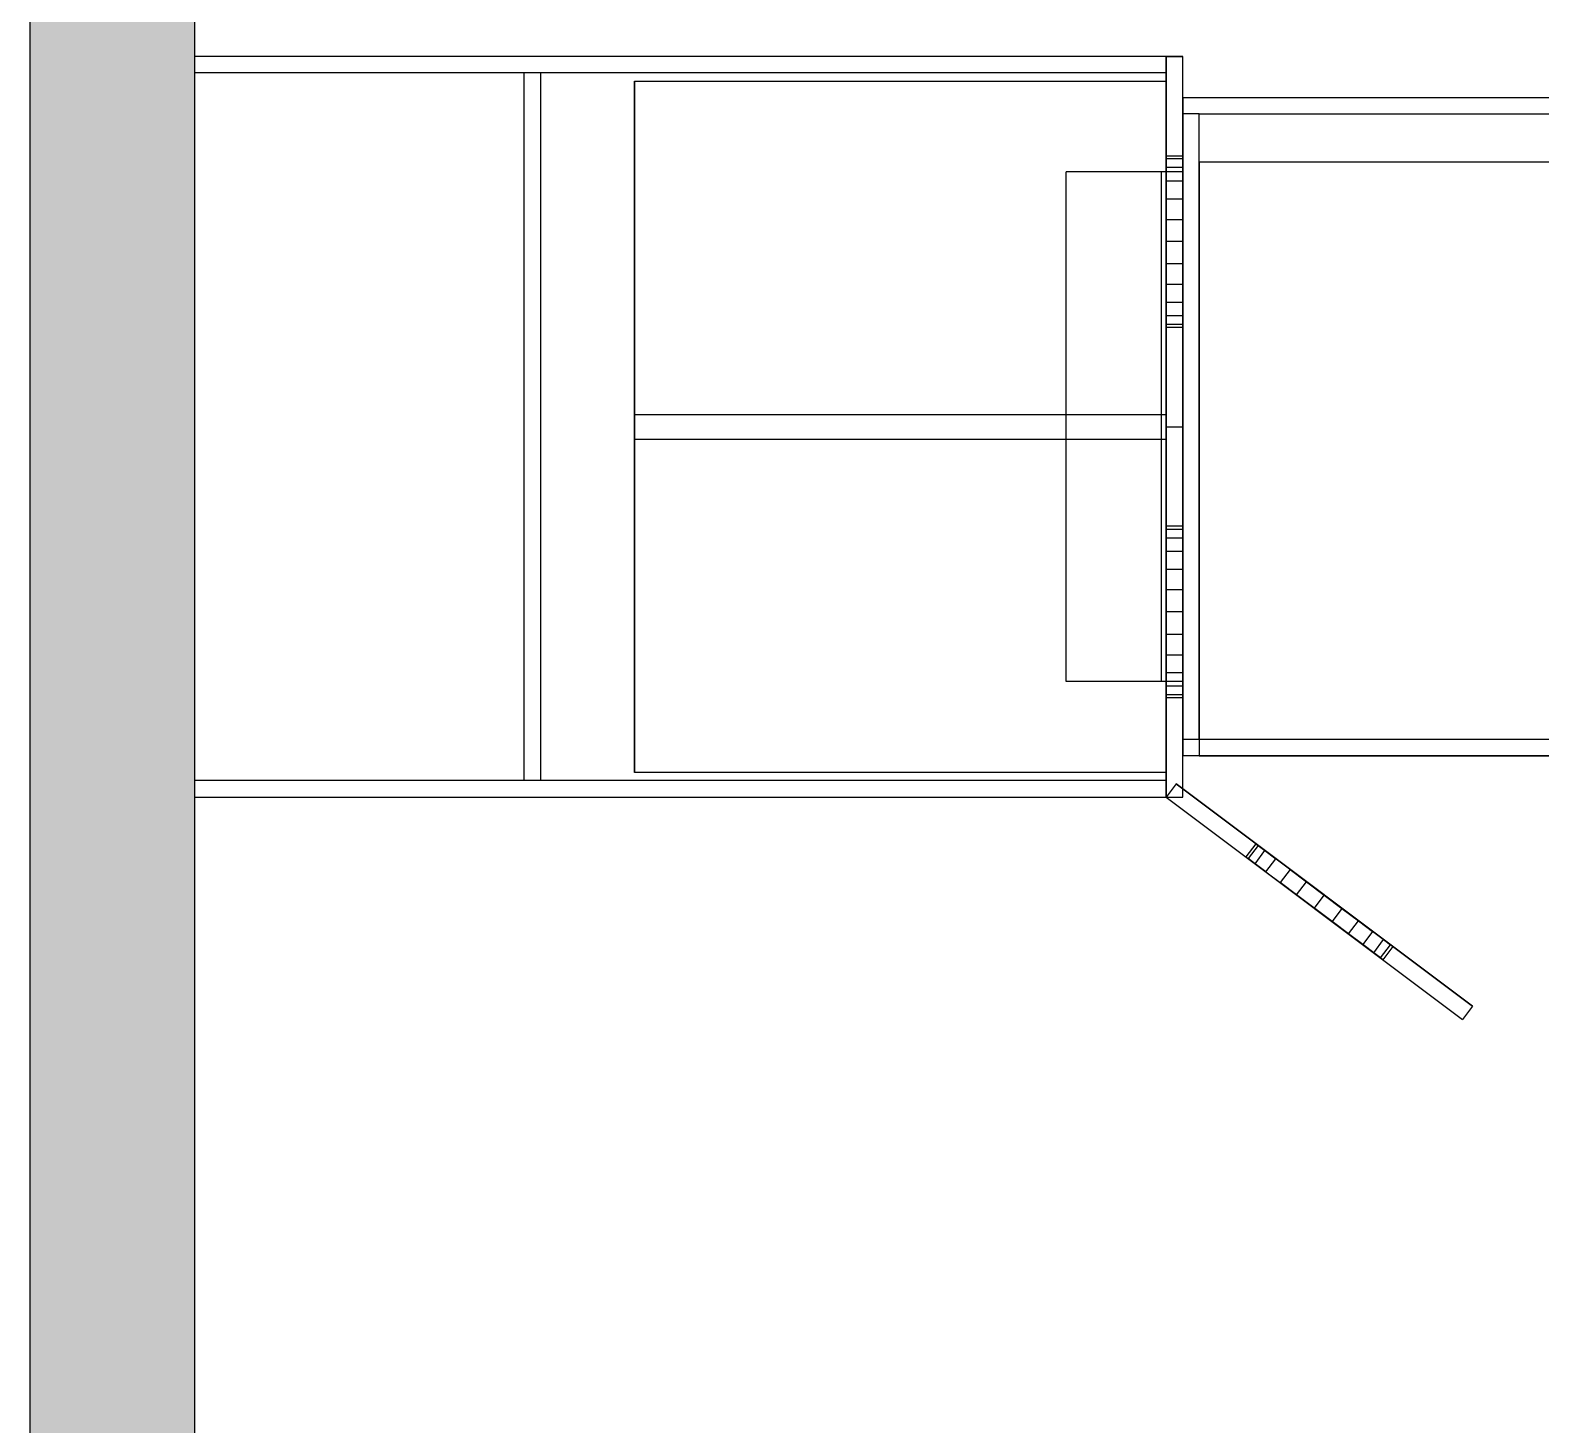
# Model space of a CAD drawing. Header units: inches. Extents: x 0 to 54693, y 0 to 31146.
# Drawn here: x 47653 to 48571, y 13488 to 14335 of the extents above; entities that cross this region are included whole.
import ezdxf

# ---------------------------------------------------------------- set-up
doc = ezdxf.new("R2010")
doc.units = ezdxf.units.IN
doc.header["$MEASUREMENT"] = 0
doc.layers.add('Added', color=3, linetype='Continuous')

msp = doc.modelspace()

# ---------------------------------------------------------------- linework, layer by layer
at = {"layer": 'Added', "linetype": 'Continuous', "lineweight": -2, "ltscale": 0.18}
for p, q in [((47653.23, 9948.32), (47653.23, 15998.33)), ((47753.23, 11123.32), (47753.23, 15998.33)), ((47753.23, 14309.34), (47753.23, 14319.34)), ((48353.23, 14319.34), (47753.23, 14319.34)), ((48343.23, 14319.34), (48343.23, 13869.34)), ((48343.23, 14319.34), (48353.23, 14319.34)), ((48343.23, 13869.34), (48343.23, 14319.34)), ((48343.23, 14319.34), (48343.23, 13869.34)), ((48343.23, 14319.34), (48343.23, 14304.34)), ((48343.23, 13869.34), (48343.23, 14319.34)), ((48353.23, 13869.34), (48353.23, 14319.34)), ((48353.23, 13869.34), (48353.23, 14319.34)), ((48353.23, 13869.34), (48353.23, 14319.34)), ((48343.23, 14309.34), (47753.23, 14309.34)), ((47953.23, 13879.34), (47953.23, 14309.34)), ((47963.23, 14309.34), (47963.23, 13879.34)), ((48020.23, 14304.34), (48020.23, 13884.34)), ((48020.23, 13884.34), (48020.23, 14304.34)), ((48020.23, 14304.34), (48343.23, 14304.34)), ((48020.23, 14304.34), (48343.23, 14304.34)), ((48343.23, 14304.34), (48343.23, 13884.34)), ((48353.23, 14294.34), (48353.23, 13894.34)), ((48353.23, 14284.34), (48353.23, 14294.34)), ((48353.23, 14294.34), (50653.23, 14294.34)), ((48353.23, 13894.34), (48353.23, 14294.34)), ((48363.23, 14284.34), (48353.23, 14284.34)), ((48363.23, 13904.34), (48363.23, 14284.34)), ((48363.23, 14284.34), (50643.23, 14284.34)), ((48343.23, 14257.07), (48343.23, 14258.84)), ((48343.23, 14258.84), (48353.23, 14258.84)), ((48343.23, 14258.84), (48343.23, 14257.07)), ((48353.23, 14258.84), (48353.23, 14257.07)), ((48353.23, 14258.84), (48353.23, 14257.07)), ((48282.47, 13939.53), (48282.47, 14249.16)), ((48353.23, 14249.16), (48282.47, 14249.16)), ((48340.23, 14249.16), (48340.23, 13939.53)), ((48353.23, 14257.07), (48343.23, 14257.07)), ((48343.23, 14257.07), (48343.23, 14251.88)), ((48343.23, 14257.07), (48343.23, 14251.88)), ((48343.23, 14243.61), (48343.23, 14251.88)), ((48343.23, 14251.88), (48343.23, 14243.61)), ((48353.23, 14251.88), (48343.23, 14251.88)), ((48353.23, 14251.88), (48353.23, 14257.07)), ((48353.23, 14251.88), (48353.23, 14257.07)), ((48353.23, 14243.61), (48353.23, 14251.88)), ((48353.23, 14251.88), (48353.23, 14243.61)), ((48363.23, 14255.34), (48363.23, 13894.34)), ((48363.23, 14255.34), (50643.23, 14255.34)), ((48363.23, 14255.34), (50643.23, 14255.34)), ((48363.23, 14255.34), (48363.23, 13894.34)), ((48343.23, 14232.84), (48343.23, 14243.61)), ((48353.23, 14243.61), (48343.23, 14243.61)), ((48343.23, 14243.61), (48343.23, 14232.84)), ((48353.23, 14232.84), (48353.23, 14243.61)), ((48353.23, 14232.84), (48353.23, 14243.61)), ((48343.23, 14220.3), (48343.23, 14232.84)), ((48343.23, 14232.84), (48353.23, 14232.84)), ((48343.23, 14232.84), (48343.23, 14220.3)), ((48353.23, 14232.84), (48353.23, 14220.3)), ((48353.23, 14232.84), (48353.23, 14220.3)), ((48343.23, 14220.3), (48353.23, 14220.3)), ((48343.23, 14220.3), (48343.23, 14193.39)), ((48343.23, 14193.39), (48343.23, 14220.3)), ((48353.23, 14193.39), (48353.23, 14220.3)), ((48353.23, 14193.39), (48353.23, 14220.3)), ((48353.23, 14206.84), (48343.23, 14206.84)), ((48343.23, 14193.39), (48343.23, 14180.84)), ((48343.23, 14193.39), (48343.23, 14180.84)), ((48353.23, 14193.39), (48343.23, 14193.39)), ((48353.23, 14180.84), (48353.23, 14193.39)), ((48353.23, 14180.84), (48353.23, 14193.39)), ((48353.23, 14180.84), (48343.23, 14180.84)), ((48343.23, 14180.84), (48343.23, 14170.08)), ((48343.23, 14170.08), (48343.23, 14180.84)), ((48353.23, 14170.08), (48353.23, 14180.84)), ((48353.23, 14180.84), (48353.23, 14170.08)), ((48343.23, 14161.81), (48343.23, 14170.08)), ((48343.23, 14161.81), (48343.23, 14170.08)), ((48343.23, 14170.08), (48353.23, 14170.08)), ((48353.23, 14170.08), (48353.23, 14161.81)), ((48353.23, 14170.08), (48353.23, 14161.81)), ((48343.23, 14161.81), (48343.23, 14156.62)), ((48343.23, 14161.81), (48343.23, 14156.62)), ((48343.23, 14161.81), (48353.23, 14161.81)), ((48353.23, 14161.81), (48353.23, 14156.62)), ((48353.23, 14156.62), (48353.23, 14161.81)), ((48343.23, 14156.62), (48343.23, 14154.84)), ((48343.23, 14156.62), (48343.23, 14154.84)), ((48343.23, 14156.62), (48353.23, 14156.62)), ((48343.23, 14154.84), (48353.23, 14154.84)), ((48353.23, 14154.84), (48353.23, 14156.62)), ((48353.23, 14156.62), (48353.23, 14154.84)), ((48020.23, 14101.84), (48343.23, 14101.84)), ((48343.23, 14094.34), (48353.23, 14094.34)), ((48020.23, 14086.84), (48343.23, 14086.84)), ((48343.23, 14032.07), (48343.23, 14033.84)), ((48343.23, 14033.84), (48343.23, 14032.07)), ((48353.23, 14033.84), (48343.23, 14033.84)), ((48343.23, 14026.88), (48343.23, 14032.07)), ((48343.23, 14032.07), (48353.23, 14032.07)), ((48343.23, 14026.88), (48343.23, 14032.07)), ((48353.23, 14033.84), (48353.23, 14032.07)), ((48353.23, 14032.07), (48353.23, 14033.84)), ((48353.23, 14032.07), (48353.23, 14026.88)), ((48353.23, 14032.07), (48353.23, 14026.88)), ((48343.23, 14026.88), (48353.23, 14026.88)), ((48343.23, 14026.88), (48343.23, 14018.61)), ((48343.23, 14026.88), (48343.23, 14018.61)), ((48353.23, 14018.61), (48353.23, 14026.88)), ((48353.23, 14026.88), (48353.23, 14018.61)), ((48353.23, 14018.61), (48343.23, 14018.61)), ((48343.23, 14007.84), (48343.23, 14018.61)), ((48343.23, 14007.84), (48343.23, 14018.61)), ((48353.23, 14018.61), (48353.23, 14007.84)), ((48353.23, 14007.84), (48353.23, 14018.61)), ((48343.23, 13995.3), (48343.23, 14007.84)), ((48343.23, 14007.84), (48353.23, 14007.84)), ((48343.23, 14007.84), (48343.23, 13995.3)), ((48353.23, 13995.3), (48353.23, 14007.84)), ((48353.23, 14007.84), (48353.23, 13995.3)), ((48343.23, 13995.3), (48343.23, 13968.39)), ((48343.23, 13995.3), (48343.23, 13968.39)), ((48353.23, 13995.3), (48343.23, 13995.3)), ((48353.23, 13968.39), (48353.23, 13995.3)), ((48353.23, 13995.3), (48353.23, 13968.39)), ((48353.23, 13981.84), (48343.23, 13981.84)), ((48343.23, 13955.84), (48343.23, 13968.39)), ((48343.23, 13955.84), (48343.23, 13968.39)), ((48343.23, 13968.39), (48353.23, 13968.39)), ((48353.23, 13955.84), (48353.23, 13968.39)), ((48353.23, 13955.84), (48353.23, 13968.39)), ((48343.23, 13945.08), (48343.23, 13955.84)), ((48343.23, 13945.08), (48343.23, 13955.84)), ((48343.23, 13955.84), (48353.23, 13955.84)), ((48353.23, 13945.08), (48353.23, 13955.84)), ((48353.23, 13955.84), (48353.23, 13945.08)), ((48353.23, 13939.53), (48282.47, 13939.53)), ((48343.23, 13936.81), (48343.23, 13945.08)), ((48343.23, 13945.08), (48353.23, 13945.08)), ((48343.23, 13945.08), (48343.23, 13936.81)), ((48343.23, 13936.81), (48343.23, 13931.62)), ((48353.23, 13936.81), (48343.23, 13936.81)), ((48343.23, 13936.81), (48343.23, 13931.62)), ((48353.23, 13945.08), (48353.23, 13936.81)), ((48353.23, 13936.81), (48353.23, 13945.08)), ((48353.23, 13931.62), (48353.23, 13936.81)), ((48353.23, 13936.81), (48353.23, 13931.62)), ((48343.23, 13931.62), (48343.23, 13929.84)), ((48343.23, 13931.62), (48353.23, 13931.62)), ((48343.23, 13931.62), (48343.23, 13929.84)), ((48343.23, 13929.84), (48353.23, 13929.84)), ((48353.23, 13931.62), (48353.23, 13929.84)), ((48353.23, 13931.62), (48353.23, 13929.84)), ((48353.23, 13894.34), (48353.23, 13904.34)), ((48363.23, 13904.34), (48353.23, 13904.34)), ((50643.23, 13904.34), (48363.23, 13904.34)), ((50653.23, 13894.34), (48353.23, 13894.34)), ((48363.23, 13894.34), (50643.23, 13894.34)), ((50653.23, 13894.34), (48363.23, 13894.34)), ((48343.23, 13884.34), (48020.23, 13884.34)), ((48343.23, 13884.34), (48020.23, 13884.34)), ((47753.23, 13869.34), (47753.23, 13879.34)), ((48343.23, 13879.34), (47753.23, 13879.34)), ((48349.23, 13877.34), (48343.23, 13869.34)), ((48349.23, 13877.34), (48529.16, 13742.25)), ((48529.16, 13742.25), (48349.23, 13877.34)), ((47753.23, 13869.34), (48353.23, 13869.34)), ((48343.23, 13869.34), (48523.16, 13734.25)), ((48343.23, 13869.34), (48523.16, 13734.25)), ((48343.23, 13869.34), (48353.23, 13869.34)), ((48397.61, 13841.02), (48391.61, 13833.02)), ((48399.03, 13839.95), (48393.03, 13831.96)), ((48397.18, 13828.84), (48403.19, 13836.83)), ((48399.03, 13839.95), (48397.61, 13841.02)), ((48397.61, 13841.02), (48399.03, 13839.95)), ((48403.19, 13836.83), (48399.03, 13839.95)), ((48399.03, 13839.95), (48403.19, 13836.83)), ((48403.19, 13836.83), (48409.79, 13831.87)), ((48409.79, 13831.87), (48403.19, 13836.83)), ((48391.61, 13833.02), (48393.03, 13831.96)), ((48391.61, 13833.02), (48393.03, 13831.96)), ((48393.03, 13831.96), (48397.18, 13828.84)), ((48397.18, 13828.84), (48393.03, 13831.96)), ((48403.79, 13823.87), (48397.18, 13828.84)), ((48397.18, 13828.84), (48403.79, 13823.87)), ((48403.79, 13823.87), (48409.79, 13831.87)), ((48418.41, 13825.41), (48409.79, 13831.87)), ((48418.41, 13825.41), (48409.79, 13831.87)), ((48403.79, 13823.87), (48412.4, 13817.41)), ((48403.79, 13823.87), (48412.4, 13817.41)), ((48418.41, 13825.41), (48412.4, 13817.41)), ((48422.43, 13809.88), (48412.4, 13817.41)), ((48422.43, 13809.88), (48412.4, 13817.41)), ((48418.41, 13825.41), (48428.44, 13817.88)), ((48418.41, 13825.41), (48428.44, 13817.88)), ((48422.43, 13809.88), (48428.44, 13817.88)), ((48428.44, 13817.88), (48449.96, 13801.71)), ((48449.96, 13801.71), (48428.44, 13817.88)), ((48443.96, 13793.72), (48422.43, 13809.88)), ((48422.43, 13809.88), (48443.96, 13793.72)), ((48433.19, 13801.8), (48439.2, 13809.79)), ((48449.96, 13801.71), (48443.96, 13793.72)), ((48449.96, 13801.71), (48459.99, 13794.18)), ((48459.99, 13794.18), (48449.96, 13801.71)), ((48443.96, 13793.72), (48453.99, 13786.19)), ((48453.99, 13786.19), (48443.96, 13793.72)), ((48453.99, 13786.19), (48459.99, 13794.18)), ((48459.99, 13794.18), (48468.6, 13787.72)), ((48468.6, 13787.72), (48459.99, 13794.18)), ((48453.99, 13786.19), (48462.6, 13779.72)), ((48462.6, 13779.72), (48453.99, 13786.19)), ((48468.6, 13787.72), (48462.6, 13779.72)), ((48475.21, 13782.76), (48468.6, 13787.72)), ((48475.21, 13782.76), (48468.6, 13787.72)), ((48469.21, 13774.76), (48475.21, 13782.76)), ((48475.21, 13782.76), (48479.37, 13779.64)), ((48479.37, 13779.64), (48475.21, 13782.76)), ((48469.21, 13774.76), (48462.6, 13779.72)), ((48462.6, 13779.72), (48469.21, 13774.76)), ((48473.36, 13771.64), (48469.21, 13774.76)), ((48473.36, 13771.64), (48469.21, 13774.76)), ((48473.36, 13771.64), (48479.37, 13779.64)), ((48474.78, 13770.58), (48473.36, 13771.64)), ((48473.36, 13771.64), (48474.78, 13770.58)), ((48480.78, 13778.57), (48474.78, 13770.58)), ((48480.78, 13778.57), (48479.37, 13779.64)), ((48480.78, 13778.57), (48479.37, 13779.64)), ((48529.16, 13742.25), (48523.16, 13734.25))]:
    msp.add_line(p, q, dxfattribs=at)
msp.add_solid([(47653.23, 15998.33), (47753.23, 15998.33), (47653.23, 9948.32), (47753.23, 9948.32)], dxfattribs=at)

doc.saveas('drawing.dxf')
